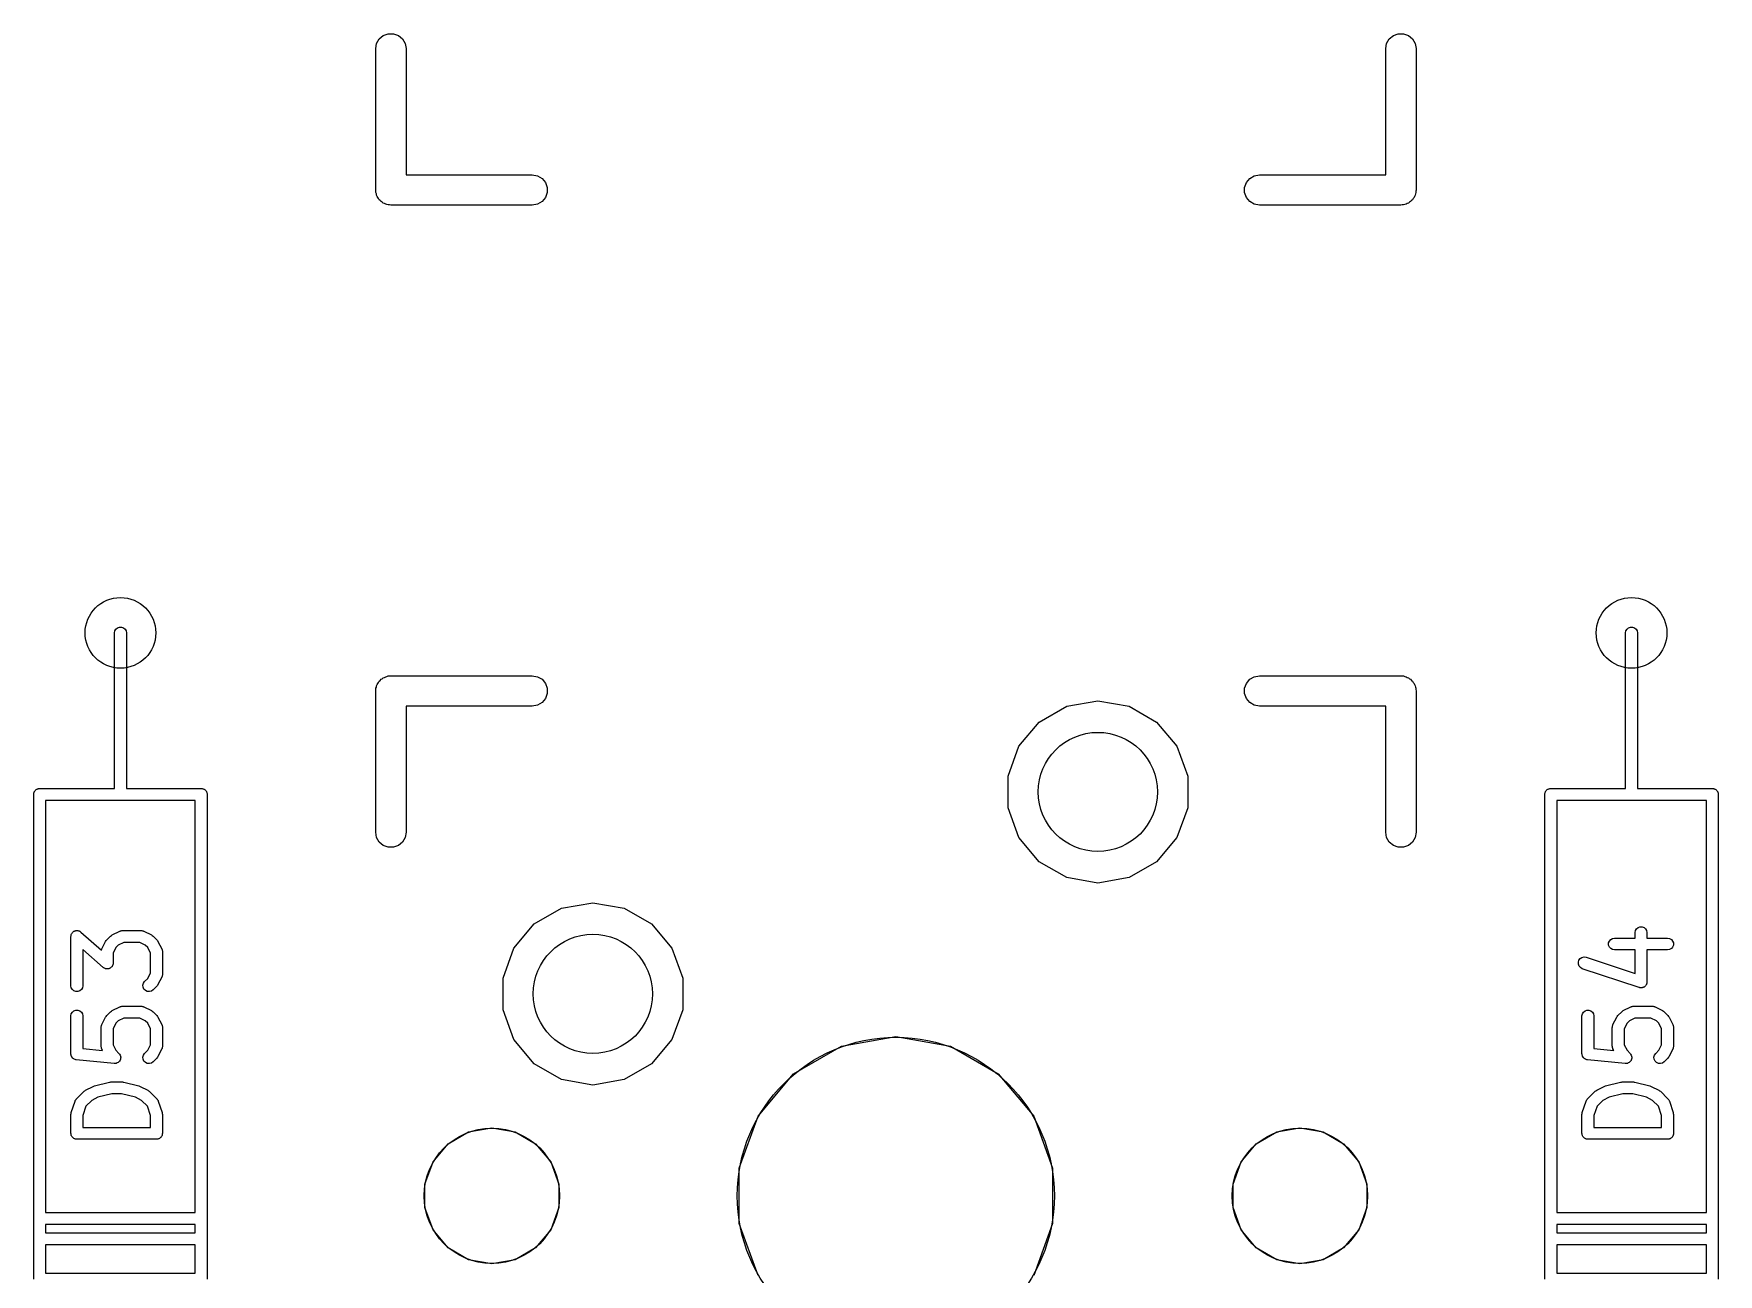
# Model space of a CAD drawing. Extents: x 35 to 203, y -146 to -25.
# Drawn here: x 91.91 to 113.09, y -136.99 to -121.38 of the extents above; entities that cross this region are included whole.
import ezdxf

# ---------------------------------------------------------------- set-up
doc = ezdxf.new("R2010")
doc.units = 0
doc.header["$MEASUREMENT"] = 0
doc.layers.get('0').update_dxf_attribs({"linetype": 'CONTINUOUS'})
doc.layers.add('BLACK', color=7, linetype='CONTINUOUS')

# ---------------------------------------------------------------- blocks, each defined once
blk = doc.blocks.new('PCB詳細')
at = {"layer": 'BLACK'}
for p, q in [((96.2095, -121.572), (96.221, -121.507)), ((96.2095, -123.35), (96.2095, -121.572)), ((96.221, -121.507), (96.2541, -121.45)), ((96.2541, -121.45), (96.3047, -121.407)), ((96.3047, -121.407), (96.3669, -121.384)), ((96.3669, -121.384), (96.4331, -121.384)), ((96.4331, -121.384), (96.4952, -121.407)), ((96.4952, -121.407), (96.5459, -121.45)), ((96.5459, -121.45), (96.579, -121.507)), ((96.579, -121.507), (96.5905, -121.572)), ((96.5905, -121.572), (96.5905, -123.159)), ((108.909, -121.572), (108.921, -121.507)), ((108.909, -123.159), (108.909, -121.572)), ((108.921, -121.507), (108.954, -121.45)), ((108.954, -121.45), (109.005, -121.407)), ((109.005, -121.407), (109.067, -121.384)), ((109.067, -121.384), (109.133, -121.384)), ((109.133, -121.384), (109.195, -121.407)), ((109.195, -121.407), (109.246, -121.45)), ((109.246, -121.45), (109.279, -121.507)), ((109.279, -121.507), (109.29, -121.572)), ((109.29, -121.572), (109.29, -123.35)), ((96.5905, -123.159), (98.178, -123.159)), ((98.178, -123.159), (98.2432, -123.171)), ((98.2432, -123.171), (98.3005, -123.204)), ((98.3005, -123.204), (98.343, -123.255)), ((98.343, -123.255), (98.3656, -123.317)), ((107.134, -123.317), (107.157, -123.255)), ((107.157, -123.255), (107.2, -123.204)), ((107.2, -123.204), (107.257, -123.171)), ((107.257, -123.171), (107.322, -123.159)), ((107.322, -123.159), (108.909, -123.159)), ((96.2124, -123.366), (96.2095, -123.35)), ((96.2124, -123.383), (96.2124, -123.366)), ((96.2181, -123.399), (96.2124, -123.383)), ((96.221, -123.415), (96.2181, -123.399)), ((96.2293, -123.43), (96.221, -123.415)), ((96.235, -123.445), (96.2293, -123.43)), ((96.2457, -123.458), (96.235, -123.445)), ((96.2541, -123.472), (96.2457, -123.458)), ((96.2668, -123.483), (96.2541, -123.472)), ((96.2775, -123.496), (96.2668, -123.483)), ((98.343, -123.445), (98.3005, -123.496)), ((98.3656, -123.383), (98.343, -123.445)), ((98.3656, -123.317), (98.3656, -123.383)), ((107.134, -123.383), (107.134, -123.317)), ((107.157, -123.445), (107.134, -123.383)), ((107.2, -123.496), (107.157, -123.445)), ((109.233, -123.483), (109.222, -123.496)), ((109.246, -123.472), (109.233, -123.483)), ((109.254, -123.458), (109.246, -123.472)), ((109.265, -123.445), (109.254, -123.458)), ((109.271, -123.43), (109.265, -123.445)), ((109.279, -123.415), (109.271, -123.43)), ((109.282, -123.399), (109.279, -123.415)), ((109.288, -123.383), (109.282, -123.399)), ((109.29, -123.35), (109.288, -123.366)), ((109.288, -123.366), (109.288, -123.383)), ((96.292, -123.504), (96.2775, -123.496)), ((96.3047, -123.515), (96.292, -123.504)), ((96.3204, -123.521), (96.3047, -123.515)), ((96.3348, -123.529), (96.3204, -123.521)), ((96.3513, -123.532), (96.3348, -123.529)), ((96.3669, -123.538), (96.3513, -123.532)), ((96.3836, -123.538), (96.3669, -123.538)), ((96.4, -123.54), (96.3836, -123.538)), ((98.178, -123.54), (96.4, -123.54)), ((98.2432, -123.529), (98.178, -123.54)), ((98.3005, -123.496), (98.2432, -123.529)), ((107.257, -123.529), (107.2, -123.496)), ((107.322, -123.54), (107.257, -123.529)), ((109.1, -123.54), (107.322, -123.54)), ((109.116, -123.538), (109.1, -123.54)), ((109.133, -123.538), (109.116, -123.538)), ((109.149, -123.532), (109.133, -123.538)), ((109.165, -123.529), (109.149, -123.532)), ((109.18, -123.521), (109.165, -123.529)), ((109.195, -123.515), (109.18, -123.521)), ((109.208, -123.504), (109.195, -123.515)), ((109.222, -123.496), (109.208, -123.504)), ((92.925, -128.92), (92.9295, -128.894)), ((92.925, -130.19), (92.925, -128.92)), ((92.9295, -128.894), (92.9425, -128.872)), ((92.9425, -128.872), (92.9625, -128.855)), ((92.9625, -128.855), (92.987, -128.846)), ((92.987, -128.846), (93.013, -128.846)), ((93.013, -128.846), (93.0375, -128.855)), ((93.0375, -128.855), (93.0575, -128.872)), ((93.0575, -128.872), (93.0705, -128.894)), ((93.0705, -128.894), (93.075, -128.92)), ((93.075, -128.92), (93.075, -130.19)), ((111.925, -128.92), (111.93, -128.894)), ((111.925, -130.19), (111.925, -128.92)), ((111.93, -128.894), (111.943, -128.872)), ((111.943, -128.872), (111.962, -128.855)), ((111.962, -128.855), (111.987, -128.846)), ((111.987, -128.846), (112.013, -128.846)), ((112.013, -128.846), (112.037, -128.855)), ((112.037, -128.855), (112.057, -128.872)), ((112.057, -128.872), (112.07, -128.894)), ((112.07, -128.894), (112.075, -128.92)), ((112.075, -128.92), (112.075, -130.19)), ((96.2124, -129.617), (96.2181, -129.601)), ((96.2124, -129.634), (96.2124, -129.617)), ((96.2181, -129.601), (96.221, -129.585)), ((96.221, -129.585), (96.2293, -129.57)), ((96.2293, -129.57), (96.235, -129.555)), ((96.235, -129.555), (96.2457, -129.542)), ((96.2457, -129.542), (96.2541, -129.528)), ((96.2541, -129.528), (96.2668, -129.517)), ((96.2668, -129.517), (96.2775, -129.504)), ((96.2775, -129.504), (96.292, -129.496)), ((96.292, -129.496), (96.3047, -129.485)), ((96.3047, -129.485), (96.3204, -129.479)), ((96.3204, -129.479), (96.3348, -129.471)), ((96.3348, -129.471), (96.3513, -129.468)), ((96.3513, -129.468), (96.3669, -129.462)), ((96.3669, -129.462), (96.3836, -129.462)), ((96.3836, -129.462), (96.4, -129.459)), ((96.4, -129.459), (98.178, -129.459)), ((98.178, -129.459), (98.2432, -129.471)), ((98.2432, -129.471), (98.3005, -129.504)), ((98.3005, -129.504), (98.343, -129.555)), ((98.343, -129.555), (98.3656, -129.617)), ((98.3656, -129.617), (98.3656, -129.683)), ((107.134, -129.617), (107.157, -129.555)), ((107.134, -129.683), (107.134, -129.617)), ((107.157, -129.555), (107.2, -129.504)), ((107.2, -129.504), (107.257, -129.471)), ((107.257, -129.471), (107.322, -129.459)), ((107.322, -129.459), (109.1, -129.459)), ((109.1, -129.459), (109.116, -129.462)), ((109.116, -129.462), (109.133, -129.462)), ((109.133, -129.462), (109.149, -129.468)), ((109.149, -129.468), (109.165, -129.471)), ((109.165, -129.471), (109.18, -129.479)), ((109.18, -129.479), (109.195, -129.485)), ((109.195, -129.485), (109.208, -129.496)), ((109.208, -129.496), (109.222, -129.504)), ((109.222, -129.504), (109.233, -129.517)), ((109.233, -129.517), (109.246, -129.528)), ((109.246, -129.528), (109.254, -129.542)), ((109.254, -129.542), (109.265, -129.555)), ((109.265, -129.555), (109.271, -129.57)), ((109.271, -129.57), (109.279, -129.585)), ((109.279, -129.585), (109.282, -129.601)), ((109.282, -129.601), (109.288, -129.617)), ((109.288, -129.617), (109.288, -129.634)), ((96.2095, -129.65), (96.2124, -129.634)), ((96.2095, -131.428), (96.2095, -129.65)), ((98.178, -129.84), (96.5905, -129.84)), ((96.5905, -129.84), (96.5905, -131.428)), ((98.2432, -129.829), (98.178, -129.84)), ((98.3005, -129.796), (98.2432, -129.829)), ((98.343, -129.745), (98.3005, -129.796)), ((98.3656, -129.683), (98.343, -129.745)), ((104.552, -130.041), (104.898, -129.842)), ((104.898, -129.842), (105.29, -129.773)), ((105.29, -129.773), (105.682, -129.842)), ((105.682, -129.842), (106.028, -130.041)), ((107.157, -129.745), (107.134, -129.683)), ((107.2, -129.796), (107.157, -129.745)), ((107.257, -129.829), (107.2, -129.796)), ((107.322, -129.84), (107.257, -129.829)), ((108.909, -129.84), (107.322, -129.84)), ((108.909, -131.428), (108.909, -129.84)), ((109.288, -129.634), (109.29, -129.65)), ((109.29, -129.65), (109.29, -131.428)), ((104.296, -130.346), (104.552, -130.041)), ((106.028, -130.041), (106.284, -130.346)), ((92.925, -130.877), (92.925, -130.19)), ((93.075, -130.19), (93.075, -130.877)), ((111.925, -130.877), (111.925, -130.19)), ((112.075, -130.19), (112.075, -130.877)), ((104.16, -130.721), (104.296, -130.346)), ((106.284, -130.346), (106.42, -130.721)), ((91.9233, -130.909), (91.9265, -130.904)), ((91.9265, -130.904), (91.9316, -130.9)), ((91.9316, -130.9), (91.9358, -130.895)), ((91.9358, -130.895), (91.9415, -130.891)), ((91.9415, -130.891), (91.9465, -130.887)), ((91.9465, -130.887), (91.9527, -130.885)), ((91.9527, -130.885), (91.9583, -130.882)), ((91.9583, -130.882), (91.9648, -130.88)), ((91.9648, -130.88), (91.971, -130.878)), ((91.971, -130.878), (91.9775, -130.878)), ((91.9775, -130.878), (91.984, -130.877)), ((91.984, -130.877), (92.925, -130.877)), ((93.075, -130.877), (94.016, -130.877)), ((94.016, -130.877), (94.0225, -130.878)), ((94.0225, -130.878), (94.029, -130.878)), ((94.029, -130.878), (94.0352, -130.88)), ((94.0352, -130.88), (94.0417, -130.882)), ((94.0417, -130.882), (94.0473, -130.885)), ((94.0473, -130.885), (94.0535, -130.887)), ((94.0535, -130.887), (94.0585, -130.891)), ((94.0585, -130.891), (94.0642, -130.895)), ((94.0642, -130.895), (94.0684, -130.9)), ((94.0684, -130.9), (94.0735, -130.904)), ((94.0735, -130.904), (94.0767, -130.909)), ((104.16, -131.119), (104.16, -130.721)), ((106.42, -130.721), (106.42, -131.119)), ((110.923, -130.909), (110.927, -130.904)), ((110.927, -130.904), (110.932, -130.9)), ((110.932, -130.9), (110.936, -130.895)), ((110.936, -130.895), (110.941, -130.891)), ((110.941, -130.891), (110.947, -130.887)), ((110.947, -130.887), (110.953, -130.885)), ((110.953, -130.885), (110.958, -130.882)), ((110.958, -130.882), (110.965, -130.88)), ((110.965, -130.88), (110.971, -130.878)), ((110.971, -130.878), (110.978, -130.878)), ((110.978, -130.878), (110.984, -130.877)), ((110.984, -130.877), (111.925, -130.877)), ((112.075, -130.877), (113.016, -130.877)), ((113.016, -130.877), (113.022, -130.878)), ((113.022, -130.878), (113.029, -130.878)), ((113.029, -130.878), (113.035, -130.88)), ((113.035, -130.88), (113.042, -130.882)), ((113.042, -130.882), (113.047, -130.885)), ((113.047, -130.885), (113.053, -130.887)), ((113.053, -130.887), (113.059, -130.891)), ((113.059, -130.891), (113.064, -130.895)), ((113.064, -130.895), (113.068, -130.9)), ((113.068, -130.9), (113.073, -130.904)), ((113.073, -130.904), (113.077, -130.909)), ((91.909, -130.952), (91.9101, -130.946)), ((91.909, -137.048), (91.909, -130.952)), ((91.9101, -130.939), (91.9124, -130.933)), ((91.9101, -130.946), (91.9101, -130.939)), ((91.9124, -130.933), (91.9135, -130.926)), ((91.9135, -130.926), (91.9168, -130.921)), ((91.9168, -130.921), (91.919, -130.915)), ((91.919, -130.915), (91.9233, -130.909)), ((93, -131.027), (92.059, -131.027)), ((92.059, -131.027), (92.059, -136.211)), ((93.941, -131.027), (93, -131.027)), ((93.941, -136.211), (93.941, -131.027)), ((94.0767, -130.909), (94.081, -130.915)), ((94.081, -130.915), (94.0832, -130.921)), ((94.0832, -130.921), (94.0865, -130.926)), ((94.0865, -130.926), (94.0876, -130.933)), ((94.0876, -130.933), (94.0899, -130.939)), ((94.0899, -130.939), (94.0899, -130.946)), ((94.0899, -130.946), (94.091, -130.952)), ((94.091, -130.952), (94.091, -137.048)), ((110.909, -130.952), (110.91, -130.946)), ((110.909, -137.048), (110.909, -130.952)), ((110.91, -130.939), (110.912, -130.933)), ((110.91, -130.946), (110.91, -130.939)), ((110.912, -130.933), (110.914, -130.926)), ((110.914, -130.926), (110.917, -130.921)), ((110.917, -130.921), (110.919, -130.915)), ((110.919, -130.915), (110.923, -130.909)), ((112, -131.027), (111.059, -131.027)), ((111.059, -131.027), (111.059, -136.211)), ((112.941, -131.027), (112, -131.027)), ((112.941, -136.211), (112.941, -131.027)), ((113.077, -130.909), (113.081, -130.915)), ((113.081, -130.915), (113.083, -130.921)), ((113.083, -130.921), (113.086, -130.926)), ((113.086, -130.926), (113.088, -130.933)), ((113.088, -130.933), (113.09, -130.939)), ((113.09, -130.939), (113.09, -130.946)), ((113.09, -130.946), (113.091, -130.952)), ((113.091, -130.952), (113.091, -137.048)), ((104.296, -131.494), (104.16, -131.119)), ((106.42, -131.119), (106.284, -131.494)), ((96.221, -131.493), (96.2095, -131.428)), ((96.2541, -131.55), (96.221, -131.493)), ((96.579, -131.493), (96.5459, -131.55)), ((96.5905, -131.428), (96.579, -131.493)), ((104.552, -131.799), (104.296, -131.494)), ((106.284, -131.494), (106.028, -131.799)), ((108.921, -131.493), (108.909, -131.428)), ((108.954, -131.55), (108.921, -131.493)), ((109.279, -131.493), (109.246, -131.55)), ((109.29, -131.428), (109.279, -131.493)), ((96.3047, -131.593), (96.2541, -131.55)), ((96.3669, -131.616), (96.3047, -131.593)), ((96.4331, -131.616), (96.3669, -131.616)), ((96.4952, -131.593), (96.4331, -131.616)), ((96.5459, -131.55), (96.4952, -131.593)), ((109.005, -131.593), (108.954, -131.55)), ((109.067, -131.616), (109.005, -131.593)), ((109.133, -131.616), (109.067, -131.616)), ((109.195, -131.593), (109.133, -131.616)), ((109.246, -131.55), (109.195, -131.593)), ((104.898, -131.998), (104.552, -131.799)), ((106.028, -131.799), (105.682, -131.998)), ((105.29, -132.067), (104.898, -131.998)), ((105.682, -131.998), (105.29, -132.067)), ((98.2025, -132.581), (98.5476, -132.382)), ((98.5476, -132.382), (98.94, -132.313)), ((98.94, -132.313), (99.3324, -132.382)), ((99.3324, -132.382), (99.6775, -132.581)), ((97.9464, -132.886), (98.2025, -132.581)), ((99.6775, -132.581), (99.9336, -132.886)), ((92.3774, -132.738), (92.3787, -132.731)), ((92.3774, -133.357), (92.3774, -132.738)), ((92.3787, -132.731), (92.3788, -132.724)), ((92.3788, -132.724), (92.3809, -132.718)), ((92.3809, -132.718), (92.3819, -132.712)), ((92.3819, -132.712), (92.3856, -132.706)), ((92.3856, -132.706), (92.3882, -132.699)), ((92.3882, -132.699), (92.392, -132.695)), ((92.392, -132.695), (92.3949, -132.69)), ((92.3949, -132.69), (92.4005, -132.685)), ((92.4005, -132.685), (92.4054, -132.68)), ((92.4054, -132.68), (92.4104, -132.677)), ((92.4104, -132.677), (92.4149, -132.673)), ((92.4149, -132.673), (92.4218, -132.671)), ((92.4218, -132.671), (92.4282, -132.667)), ((92.4282, -132.667), (92.4339, -132.666)), ((92.4339, -132.666), (92.4394, -132.664)), ((92.4394, -132.664), (92.4467, -132.664)), ((92.4467, -132.664), (92.4539, -132.663)), ((92.4539, -132.663), (92.4596, -132.664)), ((92.4596, -132.664), (92.4654, -132.664)), ((92.4654, -132.664), (92.4723, -132.667)), ((92.4723, -132.667), (92.4795, -132.668)), ((92.4795, -132.668), (92.4844, -132.671)), ((92.4844, -132.671), (92.4899, -132.673)), ((92.4899, -132.673), (92.4955, -132.678)), ((92.4955, -132.678), (92.5018, -132.682)), ((92.5018, -132.682), (92.7618, -132.909)), ((92.7663, -132.895), (92.8139, -132.8)), ((92.8139, -132.8), (92.821, -132.79)), ((92.821, -132.79), (92.8279, -132.78)), ((92.8279, -132.78), (92.8755, -132.733)), ((92.8755, -132.733), (92.8854, -132.726)), ((92.8854, -132.726), (92.895, -132.719)), ((92.895, -132.719), (92.9903, -132.671)), ((92.9903, -132.671), (92.9944, -132.67)), ((92.9944, -132.67), (92.9982, -132.668)), ((92.9982, -132.668), (93.0068, -132.666)), ((93.0068, -132.666), (93.0152, -132.664)), ((93.0152, -132.664), (93.0196, -132.664)), ((93.0196, -132.664), (93.0238, -132.663)), ((93.0238, -132.663), (93.2619, -132.663)), ((93.2619, -132.663), (93.2662, -132.664)), ((93.2662, -132.664), (93.2705, -132.664)), ((93.2705, -132.664), (93.2789, -132.666)), ((93.2789, -132.666), (93.2876, -132.668)), ((93.2876, -132.668), (93.2913, -132.67)), ((93.2913, -132.67), (93.2954, -132.671)), ((93.2954, -132.671), (93.3907, -132.719)), ((93.3907, -132.719), (93.4003, -132.726)), ((93.4003, -132.726), (93.4102, -132.733)), ((93.4102, -132.733), (93.4578, -132.78)), ((93.4578, -132.78), (93.4647, -132.79)), ((93.4647, -132.79), (93.4718, -132.8)), ((93.4718, -132.8), (93.5195, -132.895)), ((111.712, -132.82), (111.721, -132.796)), ((111.721, -132.796), (111.738, -132.776)), ((111.738, -132.776), (111.76, -132.763)), ((111.76, -132.763), (111.786, -132.758)), ((111.786, -132.758), (112.044, -132.758)), ((112.044, -132.69), (112.049, -132.665)), ((112.044, -132.758), (112.044, -132.69)), ((112.049, -132.665), (112.062, -132.642)), ((112.062, -132.642), (112.082, -132.626)), ((112.082, -132.626), (112.106, -132.617)), ((112.106, -132.617), (112.132, -132.617)), ((112.132, -132.617), (112.157, -132.626)), ((112.157, -132.626), (112.177, -132.642)), ((112.177, -132.642), (112.19, -132.665)), ((112.19, -132.665), (112.194, -132.69)), ((112.194, -132.69), (112.194, -132.758)), ((112.194, -132.758), (112.452, -132.758)), ((112.452, -132.758), (112.478, -132.763)), ((112.478, -132.763), (112.501, -132.776)), ((112.501, -132.776), (112.517, -132.796)), ((112.517, -132.796), (112.526, -132.82)), ((92.7839, -133.128), (92.5274, -132.903)), ((92.5274, -132.903), (92.5274, -133.357)), ((92.7618, -132.909), (92.7629, -132.903)), ((92.7629, -132.903), (92.765, -132.899)), ((92.765, -132.899), (92.7663, -132.895)), ((92.9426, -132.878), (92.9083, -132.946)), ((92.9083, -132.946), (92.9083, -133.071)), ((92.973, -132.847), (92.9426, -132.878)), ((93.0415, -132.813), (92.973, -132.847)), ((93.2442, -132.813), (93.0415, -132.813)), ((93.3127, -132.847), (93.2442, -132.813)), ((93.3431, -132.878), (93.3127, -132.847)), ((93.3774, -132.946), (93.3431, -132.878)), ((93.3774, -133.197), (93.3774, -132.946)), ((93.5195, -132.895), (93.5207, -132.899)), ((93.5207, -132.899), (93.5229, -132.903)), ((93.5229, -132.903), (93.5244, -132.912)), ((93.5244, -132.912), (93.5269, -132.92)), ((93.5269, -132.92), (93.5266, -132.924)), ((93.5266, -132.924), (93.5274, -132.929)), ((93.5274, -132.929), (93.5274, -133.214)), ((97.8101, -133.261), (97.9464, -132.886)), ((99.9336, -132.886), (100.07, -133.261)), ((111.339, -133.036), (111.355, -133.015)), ((111.355, -133.015), (111.377, -133.002)), ((111.377, -133.002), (111.403, -132.996)), ((111.403, -132.996), (111.428, -133)), ((111.428, -133), (112.044, -133.205)), ((111.712, -132.846), (111.712, -132.82)), ((111.721, -132.871), (111.712, -132.846)), ((111.738, -132.891), (111.721, -132.871)), ((111.76, -132.904), (111.738, -132.891)), ((111.786, -132.908), (111.76, -132.904)), ((112.044, -132.908), (111.786, -132.908)), ((112.044, -133.205), (112.044, -132.908)), ((112.452, -132.908), (112.194, -132.908)), ((112.194, -132.908), (112.194, -133.31)), ((112.478, -132.904), (112.452, -132.908)), ((112.501, -132.891), (112.478, -132.904)), ((112.517, -132.871), (112.501, -132.891)), ((112.526, -132.846), (112.517, -132.871)), ((112.526, -132.82), (112.526, -132.846)), ((92.7902, -133.132), (92.7839, -133.128)), ((92.7958, -133.136), (92.7902, -133.132)), ((92.8013, -133.138), (92.7958, -133.136)), ((92.8062, -133.141), (92.8013, -133.138)), ((92.8134, -133.143), (92.8062, -133.141)), ((92.8203, -133.145), (92.8134, -133.143)), ((92.8261, -133.145), (92.8203, -133.145)), ((92.8318, -133.146), (92.8261, -133.145)), ((92.839, -133.145), (92.8318, -133.146)), ((92.8464, -133.145), (92.839, -133.145)), ((92.8518, -133.143), (92.8464, -133.145)), ((92.8575, -133.142), (92.8518, -133.143)), ((92.8639, -133.139), (92.8575, -133.142)), ((92.8708, -133.136), (92.8639, -133.139)), ((92.8753, -133.133), (92.8708, -133.136)), ((92.8803, -133.13), (92.8753, -133.133)), ((92.8852, -133.124), (92.8803, -133.13)), ((92.8908, -133.12), (92.8852, -133.124)), ((92.8937, -133.115), (92.8908, -133.12)), ((92.8975, -133.11), (92.8937, -133.115)), ((92.9001, -133.103), (92.8975, -133.11)), ((92.9038, -133.097), (92.9001, -133.103)), ((92.9048, -133.091), (92.9038, -133.097)), ((92.9069, -133.086), (92.9048, -133.091)), ((92.9071, -133.079), (92.9069, -133.086)), ((92.9083, -133.071), (92.9071, -133.079)), ((93.3431, -133.265), (93.3774, -133.197)), ((93.5244, -133.231), (93.5229, -133.24)), ((93.5269, -133.223), (93.5244, -133.231)), ((93.5274, -133.214), (93.5266, -133.219)), ((93.5266, -133.219), (93.5269, -133.223)), ((111.331, -133.06), (111.339, -133.036)), ((111.331, -133.086), (111.331, -133.06)), ((111.341, -133.111), (111.331, -133.086)), ((111.358, -133.13), (111.341, -133.111)), ((111.381, -133.143), (111.358, -133.13)), ((112.095, -133.381), (111.381, -133.143)), ((92.3819, -133.383), (92.3774, -133.357)), ((92.3949, -133.405), (92.3819, -133.383)), ((92.4149, -133.422), (92.3949, -133.405)), ((92.4394, -133.431), (92.4149, -133.422)), ((92.4654, -133.431), (92.4394, -133.431)), ((92.4899, -133.422), (92.4654, -133.431)), ((92.5098, -133.405), (92.4899, -133.422)), ((92.5229, -133.383), (92.5098, -133.405)), ((92.5274, -133.357), (92.5229, -133.383)), ((93.2824, -133.351), (93.2892, -133.325)), ((93.2847, -133.377), (93.2824, -133.351)), ((93.2957, -133.4), (93.2847, -133.377)), ((93.2892, -133.325), (93.3041, -133.304)), ((93.3141, -133.419), (93.2957, -133.4)), ((93.3041, -133.304), (93.3431, -133.265)), ((93.3377, -133.43), (93.3141, -133.419)), ((93.3637, -133.432), (93.3377, -133.43)), ((93.3888, -133.425), (93.3637, -133.432)), ((93.4102, -133.41), (93.3888, -133.425)), ((93.4578, -133.363), (93.4102, -133.41)), ((93.4647, -133.353), (93.4578, -133.363)), ((93.4718, -133.343), (93.4647, -133.353)), ((93.5195, -133.248), (93.4718, -133.343)), ((93.5207, -133.244), (93.5195, -133.248)), ((93.5229, -133.24), (93.5207, -133.244)), ((97.8101, -133.659), (97.8101, -133.261)), ((100.07, -133.261), (100.07, -133.659)), ((112.101, -133.381), (112.095, -133.381)), ((112.106, -133.383), (112.101, -133.381)), ((112.114, -133.383), (112.106, -133.383)), ((112.121, -133.384), (112.114, -133.383)), ((112.127, -133.383), (112.121, -133.384)), ((112.132, -133.383), (112.127, -133.383)), ((112.139, -133.381), (112.132, -133.383)), ((112.147, -133.379), (112.139, -133.381)), ((112.151, -133.376), (112.147, -133.379)), ((112.157, -133.374), (112.151, -133.376)), ((112.162, -133.37), (112.157, -133.374)), ((112.169, -133.366), (112.162, -133.37)), ((112.172, -133.361), (112.169, -133.366)), ((112.177, -133.358), (112.172, -133.361)), ((112.18, -133.351), (112.177, -133.358)), ((112.185, -133.345), (112.18, -133.351)), ((112.187, -133.34), (112.185, -133.345)), ((112.19, -133.335), (112.187, -133.34)), ((112.191, -133.328), (112.19, -133.335)), ((112.193, -133.321), (112.191, -133.328)), ((112.194, -133.31), (112.193, -133.315)), ((112.193, -133.315), (112.193, -133.321)), ((92.895, -133.671), (92.9903, -133.623)), ((92.9903, -133.623), (92.9944, -133.622)), ((92.9944, -133.622), (92.9982, -133.62)), ((92.9982, -133.62), (93.0068, -133.618)), ((93.0068, -133.618), (93.0152, -133.616)), ((93.0152, -133.616), (93.0196, -133.616)), ((93.0196, -133.616), (93.0238, -133.615)), ((93.0238, -133.615), (93.2619, -133.615)), ((93.2619, -133.615), (93.2662, -133.616)), ((93.2662, -133.616), (93.2705, -133.616)), ((93.2705, -133.616), (93.2789, -133.618)), ((93.2789, -133.618), (93.2876, -133.62)), ((93.2876, -133.62), (93.2913, -133.622)), ((93.2913, -133.622), (93.2954, -133.623)), ((93.2954, -133.623), (93.3907, -133.671)), ((111.895, -133.671), (111.99, -133.623)), ((111.99, -133.623), (111.994, -133.622)), ((111.994, -133.622), (111.998, -133.62)), ((111.998, -133.62), (112.007, -133.618)), ((112.007, -133.618), (112.015, -133.616)), ((112.015, -133.616), (112.02, -133.616)), ((112.02, -133.616), (112.024, -133.615)), ((112.024, -133.615), (112.262, -133.615)), ((112.262, -133.615), (112.266, -133.616)), ((112.266, -133.616), (112.27, -133.616)), ((112.27, -133.616), (112.279, -133.618)), ((112.279, -133.618), (112.288, -133.62)), ((112.288, -133.62), (112.291, -133.622)), ((112.291, -133.622), (112.295, -133.623)), ((112.295, -133.623), (112.391, -133.671)), ((92.3774, -133.738), (92.3819, -133.712)), ((92.3774, -134.214), (92.3774, -133.738)), ((92.3819, -133.712), (92.3949, -133.69)), ((92.3949, -133.69), (92.4149, -133.673)), ((92.4149, -133.673), (92.4394, -133.664)), ((92.4394, -133.664), (92.4654, -133.664)), ((92.4654, -133.664), (92.4899, -133.673)), ((92.4899, -133.673), (92.5098, -133.69)), ((92.5098, -133.69), (92.5229, -133.712)), ((92.5229, -133.712), (92.5274, -133.738)), ((92.5274, -133.738), (92.5274, -134.146)), ((92.7588, -133.872), (92.7613, -133.864)), ((92.7613, -133.864), (92.7629, -133.855)), ((92.7629, -133.855), (92.765, -133.852)), ((92.765, -133.852), (92.7663, -133.847)), ((92.7663, -133.847), (92.8139, -133.752)), ((92.8139, -133.752), (92.821, -133.743)), ((92.821, -133.743), (92.8279, -133.733)), ((92.8279, -133.733), (92.8755, -133.685)), ((92.8755, -133.685), (92.8854, -133.678)), ((92.8854, -133.678), (92.895, -133.671)), ((92.9426, -133.83), (92.9083, -133.899)), ((92.973, -133.8), (92.9426, -133.83)), ((93.0415, -133.765), (92.973, -133.8)), ((93.2442, -133.765), (93.0415, -133.765)), ((93.3127, -133.8), (93.2442, -133.765)), ((93.3431, -133.83), (93.3127, -133.8)), ((93.3774, -133.899), (93.3431, -133.83)), ((93.3907, -133.671), (93.4003, -133.678)), ((93.4003, -133.678), (93.4102, -133.685)), ((93.4102, -133.685), (93.4578, -133.733)), ((93.4578, -133.733), (93.4647, -133.743)), ((93.4647, -133.743), (93.4718, -133.752)), ((93.4718, -133.752), (93.5195, -133.847)), ((93.5195, -133.847), (93.5207, -133.852)), ((93.5207, -133.852), (93.5229, -133.855)), ((93.5229, -133.855), (93.5244, -133.864)), ((93.5244, -133.864), (93.5269, -133.872)), ((97.9464, -134.034), (97.8101, -133.659)), ((100.07, -133.659), (99.9336, -134.034)), ((111.377, -133.738), (111.382, -133.712)), ((111.377, -134.214), (111.377, -133.738)), ((111.382, -133.712), (111.395, -133.69)), ((111.395, -133.69), (111.415, -133.673)), ((111.415, -133.673), (111.439, -133.664)), ((111.439, -133.664), (111.465, -133.664)), ((111.465, -133.664), (111.49, -133.673)), ((111.49, -133.673), (111.51, -133.69)), ((111.51, -133.69), (111.523, -133.712)), ((111.523, -133.712), (111.527, -133.738)), ((111.527, -133.738), (111.527, -134.146)), ((111.759, -133.872), (111.761, -133.864)), ((111.761, -133.864), (111.763, -133.855)), ((111.763, -133.855), (111.765, -133.852)), ((111.765, -133.852), (111.766, -133.847)), ((111.766, -133.847), (111.814, -133.752)), ((111.814, -133.752), (111.821, -133.743)), ((111.821, -133.743), (111.828, -133.733)), ((111.828, -133.733), (111.876, -133.685)), ((111.876, -133.685), (111.885, -133.678)), ((111.885, -133.678), (111.895, -133.671)), ((111.943, -133.83), (111.908, -133.899)), ((111.973, -133.8), (111.943, -133.83)), ((112.042, -133.765), (111.973, -133.8)), ((112.244, -133.765), (112.042, -133.765)), ((112.313, -133.8), (112.244, -133.765)), ((112.343, -133.83), (112.313, -133.8)), ((112.377, -133.899), (112.343, -133.83)), ((112.391, -133.671), (112.4, -133.678)), ((112.4, -133.678), (112.41, -133.685)), ((112.41, -133.685), (112.458, -133.733)), ((112.458, -133.733), (112.465, -133.743)), ((112.465, -133.743), (112.472, -133.752)), ((112.472, -133.752), (112.519, -133.847)), ((112.519, -133.847), (112.521, -133.852)), ((112.521, -133.852), (112.523, -133.855)), ((112.523, -133.855), (112.524, -133.864)), ((112.524, -133.864), (112.527, -133.872)), ((92.7583, -133.881), (92.7591, -133.877)), ((92.7583, -134.119), (92.7583, -133.881)), ((92.7591, -133.877), (92.7588, -133.872)), ((92.9083, -133.899), (92.9083, -134.101)), ((93.3774, -134.101), (93.3774, -133.899)), ((93.5269, -133.872), (93.5266, -133.877)), ((93.5266, -133.877), (93.5274, -133.881)), ((93.5274, -133.881), (93.5274, -134.119)), ((98.2025, -134.339), (97.9464, -134.034)), ((99.9336, -134.034), (99.6775, -134.339)), ((102.065, -134.119), (102.75, -133.998)), ((102.75, -133.998), (103.435, -134.119)), ((111.758, -133.881), (111.759, -133.877)), ((111.758, -134.119), (111.758, -133.881)), ((111.759, -133.877), (111.759, -133.872)), ((111.908, -133.899), (111.908, -134.101)), ((112.377, -134.101), (112.377, -133.899)), ((112.527, -133.872), (112.527, -133.877)), ((112.527, -133.877), (112.527, -133.881)), ((112.527, -133.881), (112.527, -134.119)), ((92.3779, -134.217), (92.3774, -134.214)), ((92.3776, -134.22), (92.3779, -134.217)), ((92.3801, -134.23), (92.3776, -134.22)), ((92.3819, -134.24), (92.3801, -134.23)), ((92.3833, -134.242), (92.3819, -134.24)), ((92.384, -134.245), (92.3833, -134.242)), ((92.3898, -134.254), (92.384, -134.245)), ((92.3949, -134.262), (92.3898, -134.254)), ((92.3971, -134.264), (92.3949, -134.262)), ((92.3987, -134.267), (92.3971, -134.264)), ((92.407, -134.273), (92.3987, -134.267)), ((92.4149, -134.279), (92.407, -134.273)), ((92.4175, -134.28), (92.4149, -134.279)), ((92.4198, -134.282), (92.4175, -134.28)), ((92.4297, -134.285), (92.4198, -134.282)), ((92.4394, -134.288), (92.4297, -134.285)), ((92.4422, -134.288), (92.4394, -134.288)), ((92.4449, -134.289), (92.4422, -134.288)), ((92.9211, -134.337), (92.4449, -134.289)), ((92.5274, -134.146), (92.7756, -134.171)), ((92.7591, -134.123), (92.7583, -134.119)), ((92.7588, -134.128), (92.7591, -134.123)), ((92.7613, -134.136), (92.7588, -134.128)), ((92.7629, -134.145), (92.7613, -134.136)), ((92.765, -134.148), (92.7629, -134.145)), ((92.7663, -134.153), (92.765, -134.148)), ((92.7756, -134.171), (92.7663, -134.153)), ((92.9083, -134.101), (92.9426, -134.17)), ((92.9426, -134.17), (92.9816, -134.209)), ((92.9816, -134.209), (92.9819, -134.209)), ((92.9819, -134.209), (92.9823, -134.21)), ((92.9823, -134.21), (92.9893, -134.22)), ((92.9893, -134.22), (92.9965, -134.23)), ((93.0008, -134.282), (92.9953, -134.294)), ((92.9965, -134.23), (92.9967, -134.231)), ((92.9967, -134.231), (92.9969, -134.231)), ((92.9969, -134.231), (93, -134.243)), ((93, -134.243), (93.0033, -134.255)), ((93.001, -134.281), (93.0008, -134.282)), ((93.0008, -134.282), (93.0008, -134.282)), ((93.0021, -134.269), (93.001, -134.281)), ((93.0034, -134.256), (93.0021, -134.269)), ((93.0033, -134.255), (93.0032, -134.256)), ((93.0032, -134.256), (93.0034, -134.256)), ((93.2824, -134.255), (93.2892, -134.23)), ((93.2847, -134.281), (93.2824, -134.255)), ((93.2957, -134.305), (93.2847, -134.281)), ((93.2892, -134.23), (93.3041, -134.209)), ((93.3041, -134.209), (93.3431, -134.17)), ((93.3431, -134.17), (93.3774, -134.101)), ((93.4578, -134.267), (93.4102, -134.315)), ((93.4647, -134.257), (93.4578, -134.267)), ((93.4718, -134.248), (93.4647, -134.257)), ((93.5195, -134.153), (93.4718, -134.248)), ((93.5207, -134.148), (93.5195, -134.153)), ((93.5229, -134.145), (93.5207, -134.148)), ((93.5244, -134.136), (93.5229, -134.145)), ((93.5269, -134.128), (93.5244, -134.136)), ((93.5274, -134.119), (93.5266, -134.123)), ((93.5266, -134.123), (93.5269, -134.128)), ((101.463, -134.467), (102.065, -134.119)), ((103.435, -134.119), (104.037, -134.467)), ((111.378, -134.217), (111.377, -134.214)), ((111.378, -134.22), (111.378, -134.217)), ((111.38, -134.23), (111.378, -134.22)), ((111.382, -134.24), (111.38, -134.23)), ((111.383, -134.242), (111.382, -134.24)), ((111.384, -134.245), (111.383, -134.242)), ((111.39, -134.254), (111.384, -134.245)), ((111.395, -134.262), (111.39, -134.254)), ((111.397, -134.264), (111.395, -134.262)), ((111.399, -134.267), (111.397, -134.264)), ((111.407, -134.273), (111.399, -134.267)), ((111.415, -134.279), (111.407, -134.273)), ((111.418, -134.28), (111.415, -134.279)), ((111.42, -134.282), (111.418, -134.28)), ((111.43, -134.285), (111.42, -134.282)), ((111.439, -134.288), (111.43, -134.285)), ((111.442, -134.288), (111.439, -134.288)), ((111.445, -134.289), (111.442, -134.288)), ((111.921, -134.337), (111.445, -134.289)), ((111.527, -134.146), (111.776, -134.171)), ((111.759, -134.123), (111.758, -134.119)), ((111.759, -134.128), (111.759, -134.123)), ((111.761, -134.136), (111.759, -134.128)), ((111.763, -134.145), (111.761, -134.136)), ((111.765, -134.148), (111.763, -134.145)), ((111.766, -134.153), (111.765, -134.148)), ((111.776, -134.171), (111.766, -134.153)), ((111.908, -134.101), (111.943, -134.17)), ((111.943, -134.17), (111.982, -134.209)), ((111.982, -134.209), (111.982, -134.209)), ((111.982, -134.209), (111.982, -134.21)), ((111.982, -134.21), (111.989, -134.22)), ((111.989, -134.22), (111.997, -134.23)), ((112.001, -134.282), (111.995, -134.294)), ((111.997, -134.23), (111.997, -134.231)), ((111.997, -134.231), (111.997, -134.231)), ((111.997, -134.231), (112, -134.243)), ((112, -134.243), (112.003, -134.255)), ((112.002, -134.269), (112.001, -134.281)), ((112.001, -134.281), (112.001, -134.282)), ((112.001, -134.282), (112.001, -134.282)), ((112.003, -134.256), (112.002, -134.269)), ((112.003, -134.255), (112.003, -134.256)), ((112.003, -134.256), (112.003, -134.256)), ((112.282, -134.255), (112.289, -134.23)), ((112.285, -134.281), (112.282, -134.255)), ((112.296, -134.305), (112.285, -134.281)), ((112.289, -134.23), (112.304, -134.209)), ((112.304, -134.209), (112.343, -134.17)), ((112.343, -134.17), (112.377, -134.101)), ((112.458, -134.267), (112.41, -134.315)), ((112.465, -134.257), (112.458, -134.267)), ((112.472, -134.248), (112.465, -134.257)), ((112.519, -134.153), (112.472, -134.248)), ((112.521, -134.148), (112.519, -134.153)), ((112.523, -134.145), (112.521, -134.148)), ((112.524, -134.136), (112.523, -134.145)), ((112.527, -134.128), (112.524, -134.136)), ((112.527, -134.119), (112.527, -134.123)), ((112.527, -134.123), (112.527, -134.128)), ((92.9216, -134.336), (92.9211, -134.337)), ((92.922, -134.337), (92.9216, -134.336)), ((92.9345, -134.336), (92.922, -134.337)), ((92.9471, -134.335), (92.9345, -134.336)), ((92.9475, -134.334), (92.9471, -134.335)), ((92.948, -134.334), (92.9475, -134.334)), ((92.9594, -134.329), (92.948, -134.334)), ((92.9708, -134.324), (92.9594, -134.329)), ((92.9712, -134.324), (92.9708, -134.324)), ((92.9716, -134.323), (92.9712, -134.324)), ((92.9805, -134.314), (92.9716, -134.323)), ((92.9895, -134.306), (92.9805, -134.314)), ((92.9897, -134.305), (92.9895, -134.306)), ((92.99, -134.305), (92.9897, -134.305)), ((92.9953, -134.294), (92.99, -134.305)), ((93.3141, -134.323), (93.2957, -134.305)), ((93.3377, -134.334), (93.3141, -134.323)), ((93.3637, -134.337), (93.3377, -134.334)), ((93.3888, -134.33), (93.3637, -134.337)), ((93.4102, -134.315), (93.3888, -134.33)), ((98.5476, -134.538), (98.2025, -134.339)), ((99.6775, -134.339), (99.3324, -134.538)), ((101.017, -134.999), (101.463, -134.467)), ((104.037, -134.467), (104.483, -134.999)), ((111.922, -134.336), (111.921, -134.337)), ((111.934, -134.336), (111.922, -134.337)), ((111.922, -134.337), (111.922, -134.336)), ((111.947, -134.335), (111.934, -134.336)), ((111.948, -134.334), (111.947, -134.335)), ((111.959, -134.329), (111.948, -134.334)), ((111.948, -134.334), (111.948, -134.334)), ((111.971, -134.324), (111.959, -134.329)), ((111.972, -134.323), (111.971, -134.324)), ((111.971, -134.324), (111.971, -134.324)), ((111.98, -134.314), (111.972, -134.323)), ((111.989, -134.306), (111.98, -134.314)), ((111.99, -134.305), (111.989, -134.306)), ((111.995, -134.294), (111.99, -134.305)), ((111.99, -134.305), (111.99, -134.305)), ((112.314, -134.323), (112.296, -134.305)), ((112.338, -134.334), (112.314, -134.323)), ((112.364, -134.337), (112.338, -134.334)), ((112.389, -134.33), (112.364, -134.337)), ((112.41, -134.315), (112.389, -134.33)), ((92.447, -134.78), (92.5422, -134.685)), ((92.5422, -134.685), (92.552, -134.678)), ((92.552, -134.678), (92.5617, -134.671)), ((92.5617, -134.671), (92.6569, -134.623)), ((92.6569, -134.623), (92.6648, -134.621)), ((92.6648, -134.621), (92.6723, -134.618)), ((92.6723, -134.618), (92.8628, -134.57)), ((92.8628, -134.57), (92.8719, -134.569)), ((92.8719, -134.569), (92.881, -134.568)), ((92.881, -134.568), (93.0238, -134.568)), ((93.0238, -134.568), (93.0328, -134.569)), ((93.0328, -134.569), (93.042, -134.57)), ((93.042, -134.57), (93.2325, -134.618)), ((93.2325, -134.618), (93.24, -134.621)), ((93.24, -134.621), (93.2478, -134.623)), ((93.2478, -134.623), (93.3431, -134.671)), ((93.3431, -134.671), (93.3527, -134.678)), ((93.3527, -134.678), (93.3626, -134.685)), ((93.3626, -134.685), (93.4578, -134.78)), ((98.94, -134.607), (98.5476, -134.538)), ((99.3324, -134.538), (98.94, -134.607)), ((111.447, -134.78), (111.542, -134.685)), ((111.542, -134.685), (111.552, -134.678)), ((111.552, -134.678), (111.562, -134.671)), ((111.562, -134.671), (111.657, -134.623)), ((111.657, -134.623), (111.665, -134.621)), ((111.665, -134.621), (111.672, -134.618)), ((111.672, -134.618), (111.863, -134.57)), ((111.863, -134.57), (111.872, -134.569)), ((111.872, -134.569), (111.881, -134.568)), ((111.881, -134.568), (112.024, -134.568)), ((112.024, -134.568), (112.033, -134.569)), ((112.033, -134.569), (112.042, -134.57)), ((112.042, -134.57), (112.232, -134.618)), ((112.232, -134.618), (112.24, -134.621)), ((112.24, -134.621), (112.248, -134.623)), ((112.248, -134.623), (112.343, -134.671)), ((112.343, -134.671), (112.353, -134.678)), ((112.353, -134.678), (112.363, -134.685)), ((112.363, -134.685), (112.458, -134.78)), ((92.3812, -134.952), (92.4288, -134.81)), ((92.4288, -134.81), (92.4309, -134.806)), ((92.4309, -134.806), (92.432, -134.802)), ((92.432, -134.802), (92.4371, -134.794)), ((92.4371, -134.794), (92.4413, -134.787)), ((92.4413, -134.787), (92.4445, -134.784)), ((92.4445, -134.784), (92.447, -134.78)), ((92.5656, -134.874), (92.5274, -134.988)), ((92.6397, -134.8), (92.5656, -134.874)), ((92.7167, -134.761), (92.6397, -134.8)), ((92.8902, -134.718), (92.7167, -134.761)), ((93.0146, -134.718), (92.8902, -134.718)), ((93.1881, -134.761), (93.0146, -134.718)), ((93.2651, -134.8), (93.1881, -134.761)), ((93.3392, -134.874), (93.2651, -134.8)), ((93.3774, -134.988), (93.3392, -134.874)), ((93.4578, -134.78), (93.4603, -134.784)), ((93.4603, -134.784), (93.4635, -134.787)), ((93.4635, -134.787), (93.4677, -134.794)), ((93.4677, -134.794), (93.4727, -134.802)), ((93.4727, -134.802), (93.4739, -134.806)), ((93.4739, -134.806), (93.4759, -134.81)), ((93.4759, -134.81), (93.5235, -134.952)), ((111.381, -134.952), (111.429, -134.81)), ((111.429, -134.81), (111.431, -134.806)), ((111.431, -134.806), (111.432, -134.802)), ((111.432, -134.802), (111.437, -134.794)), ((111.437, -134.794), (111.441, -134.787)), ((111.441, -134.787), (111.444, -134.784)), ((111.444, -134.784), (111.447, -134.78)), ((111.566, -134.874), (111.527, -134.988)), ((111.64, -134.8), (111.566, -134.874)), ((111.717, -134.761), (111.64, -134.8)), ((111.89, -134.718), (111.717, -134.761)), ((112.015, -134.718), (111.89, -134.718)), ((112.188, -134.761), (112.015, -134.718)), ((112.265, -134.8), (112.188, -134.761)), ((112.339, -134.874), (112.265, -134.8)), ((112.377, -134.988), (112.339, -134.874)), ((112.458, -134.78), (112.46, -134.784)), ((112.46, -134.784), (112.464, -134.787)), ((112.464, -134.787), (112.468, -134.794)), ((112.468, -134.794), (112.473, -134.802)), ((112.473, -134.802), (112.474, -134.806)), ((112.474, -134.806), (112.476, -134.81)), ((112.476, -134.81), (112.524, -134.952)), ((92.3774, -134.976), (92.3795, -134.964)), ((92.3774, -135.214), (92.3774, -134.976)), ((92.3795, -134.964), (92.3812, -134.952)), ((92.5274, -134.988), (92.5274, -135.139)), ((92.5274, -135.139), (93.3774, -135.139)), ((93.3774, -135.139), (93.3774, -134.988)), ((93.5235, -134.952), (93.5253, -134.964)), ((93.5253, -134.964), (93.5274, -134.976)), ((93.5274, -134.976), (93.5274, -135.214)), ((100.779, -135.652), (101.017, -134.999)), ((104.483, -134.999), (104.721, -135.652)), ((111.377, -134.976), (111.379, -134.964)), ((111.377, -135.214), (111.377, -134.976)), ((111.379, -134.964), (111.381, -134.952)), ((111.527, -134.988), (111.527, -135.139)), ((111.527, -135.139), (112.377, -135.139)), ((112.377, -135.139), (112.377, -134.988)), ((112.524, -134.952), (112.525, -134.964)), ((112.525, -134.964), (112.527, -134.976)), ((112.527, -134.976), (112.527, -135.214)), ((92.3785, -135.221), (92.3774, -135.214)), ((92.3785, -135.227), (92.3785, -135.221)), ((92.3808, -135.233), (92.3785, -135.227)), ((92.3819, -135.24), (92.3808, -135.233)), ((92.3852, -135.246), (92.3819, -135.24)), ((92.3874, -135.252), (92.3852, -135.246)), ((92.3916, -135.257), (92.3874, -135.252)), ((92.3949, -135.262), (92.3916, -135.257)), ((92.4, -135.267), (92.3949, -135.262)), ((92.4042, -135.272), (92.4, -135.267)), ((92.4099, -135.275), (92.4042, -135.272)), ((92.4149, -135.279), (92.4099, -135.275)), ((92.421, -135.281), (92.4149, -135.279)), ((92.4267, -135.285), (92.421, -135.281)), ((92.4332, -135.286), (92.4267, -135.285)), ((92.4394, -135.288), (92.4332, -135.286)), ((92.4459, -135.288), (92.4394, -135.288)), ((92.4524, -135.289), (92.4459, -135.288)), ((93.4524, -135.289), (92.4524, -135.289)), ((93.4588, -135.288), (93.4524, -135.289)), ((93.4654, -135.288), (93.4588, -135.288)), ((93.4716, -135.286), (93.4654, -135.288)), ((93.478, -135.285), (93.4716, -135.286)), ((93.4837, -135.281), (93.478, -135.285)), ((93.4899, -135.279), (93.4837, -135.281)), ((93.4949, -135.275), (93.4899, -135.279)), ((93.5006, -135.272), (93.4949, -135.275)), ((93.5048, -135.267), (93.5006, -135.272)), ((93.5098, -135.262), (93.5048, -135.267)), ((93.5131, -135.257), (93.5098, -135.262)), ((93.5173, -135.252), (93.5131, -135.257)), ((93.5196, -135.246), (93.5173, -135.252)), ((93.5229, -135.24), (93.5196, -135.246)), ((93.524, -135.233), (93.5229, -135.24)), ((93.5262, -135.227), (93.524, -135.233)), ((93.5274, -135.214), (93.5262, -135.221)), ((93.5262, -135.221), (93.5262, -135.227)), ((96.9303, -135.573), (97.121, -135.346)), ((97.121, -135.346), (97.3779, -135.197)), ((97.3779, -135.197), (97.67, -135.146)), ((97.67, -135.146), (97.9621, -135.197)), ((97.9621, -135.197), (98.219, -135.346)), ((98.219, -135.346), (98.4097, -135.573)), ((107.09, -135.573), (107.281, -135.346)), ((107.281, -135.346), (107.538, -135.197)), ((107.538, -135.197), (107.83, -135.146)), ((107.83, -135.146), (108.122, -135.197)), ((108.122, -135.197), (108.379, -135.346)), ((108.379, -135.346), (108.57, -135.573)), ((111.379, -135.221), (111.377, -135.214)), ((111.379, -135.227), (111.379, -135.221)), ((111.381, -135.233), (111.379, -135.227)), ((111.382, -135.24), (111.381, -135.233)), ((111.385, -135.246), (111.382, -135.24)), ((111.387, -135.252), (111.385, -135.246)), ((111.392, -135.257), (111.387, -135.252)), ((111.395, -135.262), (111.392, -135.257)), ((111.4, -135.267), (111.395, -135.262)), ((111.404, -135.272), (111.4, -135.267)), ((111.41, -135.275), (111.404, -135.272)), ((111.415, -135.279), (111.41, -135.275)), ((111.421, -135.281), (111.415, -135.279)), ((111.427, -135.285), (111.421, -135.281)), ((111.433, -135.286), (111.427, -135.285)), ((111.439, -135.288), (111.433, -135.286)), ((111.446, -135.288), (111.439, -135.288)), ((111.452, -135.289), (111.446, -135.288)), ((112.452, -135.289), (111.452, -135.289)), ((112.459, -135.288), (112.452, -135.289)), ((112.465, -135.288), (112.459, -135.288)), ((112.472, -135.286), (112.465, -135.288)), ((112.478, -135.285), (112.472, -135.286)), ((112.484, -135.281), (112.478, -135.285)), ((112.49, -135.279), (112.484, -135.281)), ((112.495, -135.275), (112.49, -135.279)), ((112.501, -135.272), (112.495, -135.275)), ((112.505, -135.267), (112.501, -135.272)), ((112.51, -135.262), (112.505, -135.267)), ((112.513, -135.257), (112.51, -135.262)), ((112.517, -135.252), (112.513, -135.257)), ((112.52, -135.246), (112.517, -135.252)), ((112.523, -135.24), (112.52, -135.246)), ((112.524, -135.233), (112.523, -135.24)), ((112.526, -135.227), (112.524, -135.233)), ((112.527, -135.214), (112.526, -135.221)), ((112.526, -135.221), (112.526, -135.227)), ((96.8288, -135.852), (96.9303, -135.573)), ((98.4097, -135.573), (98.5112, -135.852)), ((100.779, -136.348), (100.779, -135.652)), ((104.721, -135.652), (104.721, -136.348)), ((106.989, -135.852), (107.09, -135.573)), ((108.57, -135.573), (108.671, -135.852)), ((96.8288, -136.148), (96.8288, -135.852)), ((98.5112, -135.852), (98.5112, -136.148)), ((106.989, -136.148), (106.989, -135.852)), ((108.671, -135.852), (108.671, -136.148)), ((96.9303, -136.427), (96.8288, -136.148)), ((98.5112, -136.148), (98.4097, -136.427)), ((107.09, -136.427), (106.989, -136.148)), ((108.671, -136.148), (108.57, -136.427)), ((92.059, -136.211), (93.941, -136.211)), ((92.059, -136.361), (92.059, -136.465)), ((93.941, -136.361), (92.059, -136.361)), ((93.941, -136.465), (93.941, -136.361)), ((101.017, -137.001), (100.779, -136.348)), ((104.721, -136.348), (104.483, -137.001)), ((111.059, -136.211), (112.941, -136.211)), ((111.059, -136.361), (111.059, -136.465)), ((112.941, -136.361), (111.059, -136.361)), ((112.941, -136.465), (112.941, -136.361)), ((92.059, -136.465), (93.941, -136.465)), ((93.941, -136.615), (92.059, -136.615)), ((92.059, -136.615), (92.059, -136.973)), ((93.941, -136.973), (93.941, -136.615)), ((97.121, -136.654), (96.9303, -136.427)), ((98.4097, -136.427), (98.219, -136.654)), ((107.281, -136.654), (107.09, -136.427)), ((108.57, -136.427), (108.379, -136.654)), ((111.059, -136.465), (112.941, -136.465)), ((112.941, -136.615), (111.059, -136.615)), ((111.059, -136.615), (111.059, -136.973)), ((112.941, -136.973), (112.941, -136.615)), ((97.3779, -136.803), (97.121, -136.654)), ((97.67, -136.854), (97.3779, -136.803)), ((97.9621, -136.803), (97.67, -136.854)), ((98.219, -136.654), (97.9621, -136.803)), ((107.538, -136.803), (107.281, -136.654)), ((107.83, -136.854), (107.538, -136.803)), ((108.122, -136.803), (107.83, -136.854)), ((108.379, -136.654), (108.122, -136.803)), ((92.059, -136.973), (93, -136.973)), ((93, -136.973), (93.941, -136.973)), ((111.059, -136.973), (112, -136.973)), ((112, -136.973), (112.941, -136.973))]:
    blk.add_line(p, q, dxfattribs=at)
for centre, radius in [((93, -128.92), 0.4445), ((112, -128.92), 0.4445), ((105.29, -130.92), 0.7493), ((98.94, -133.46), 0.7493), ((102.75, -136), 1.9939), ((97.67, -136), 0.8509), ((107.83, -136), 0.8509)]:
    blk.add_circle(centre, radius, dxfattribs=at)

msp = doc.modelspace()

# ---------------------------------------------------------------- block references
at = {"linetype": 'ByBlock'}
msp.add_blockref('PCB詳細', (0, 0), dxfattribs=at)

doc.saveas('drawing.dxf')
